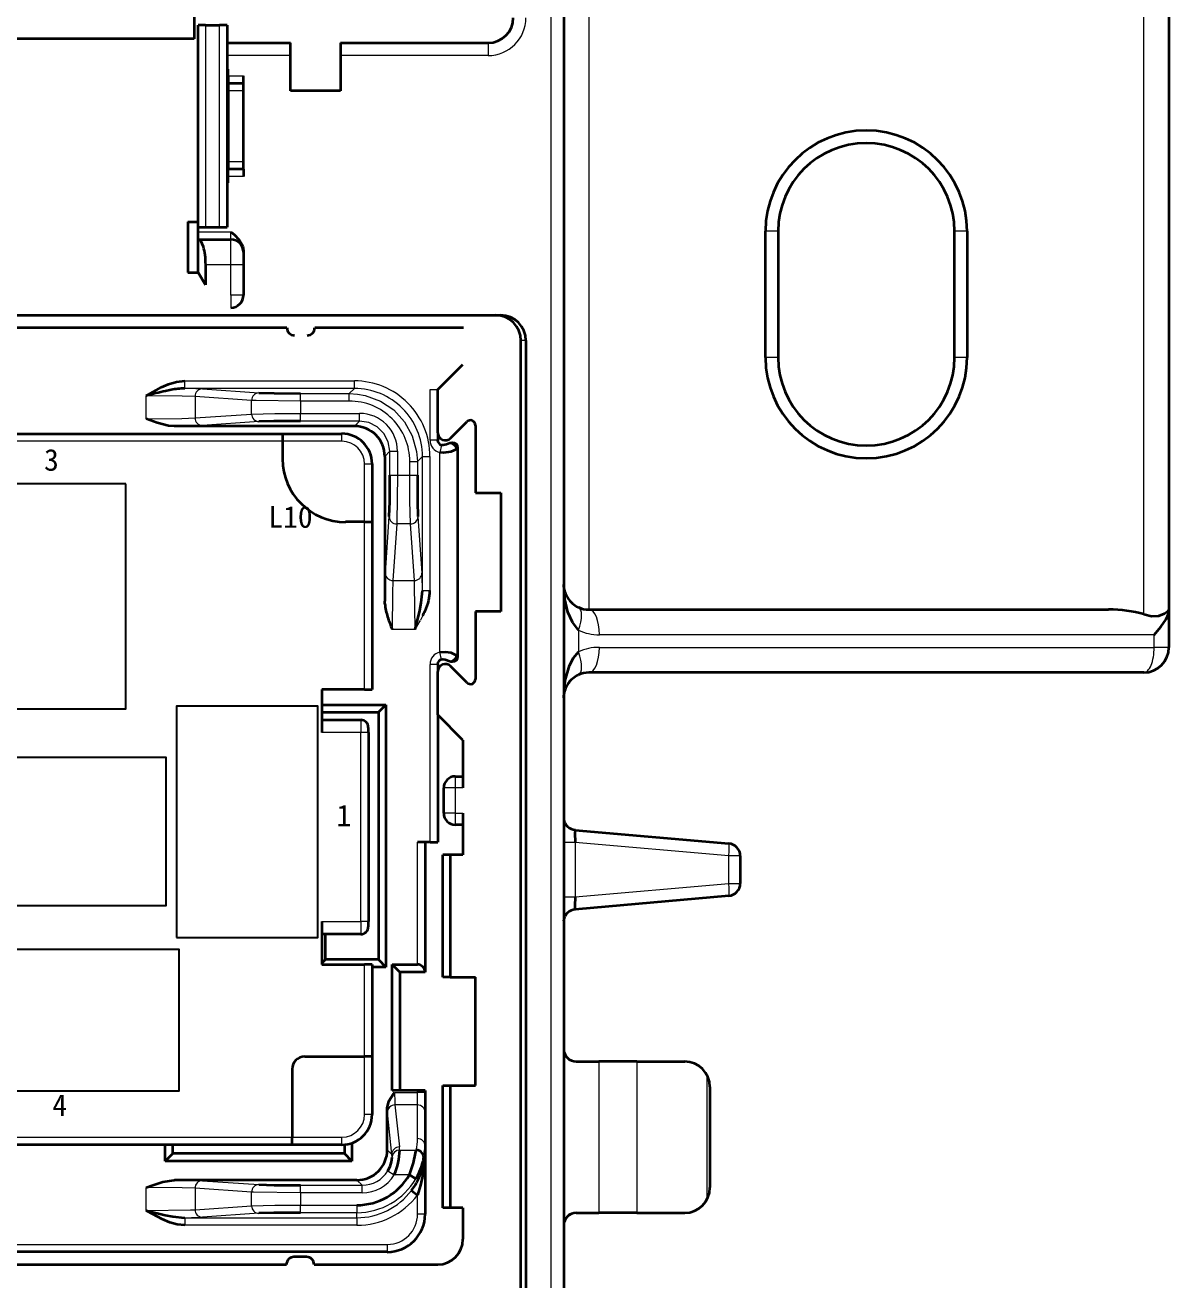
# Model space of a CAD drawing. Header units: millimetres. Extents: x 17 to 3784, y 12 to 1382.
# Drawn here: x 998.89 to 1012.22, y 1083.98 to 1098.6 of the extents above; entities that cross this region are included whole.
import ezdxf

# ---------------------------------------------------------------- set-up
doc = ezdxf.new("R2010")
doc.units = ezdxf.units.MM
doc.layers.add('0层_1', color=7, linetype='Continuous', lineweight=25)
doc.layers.add('粗实线层', color=7, linetype='Continuous', lineweight=35)
doc.styles.add('FangSong_GB2312_Style', font='simfang.ttf')

msp = doc.modelspace()

# ---------------------------------------------------------------- linework, layer by layer
at = {"color": 0, "lineweight": 13}
for p, q in [((1005.017, 1073.891), (1005.017, 1104.155)), ((1011.922, 1091.738), (1011.922, 1099.194)), ((1005.458, 1099.139), (1005.458, 1091.793)), ((1012.044, 1091.5), (1005.58, 1091.5)), ((1005.58, 1091.353), (1012.044, 1091.353)), ((995.028, 1084.396), (1003.108, 1084.396))]:
    msp.add_line(p, q, dxfattribs=at)
at = {"color": 0, "lineweight": 35}
for p, q in [((1005.164, 1104.155), (1005.164, 1073.891)), ((1012.216, 1099.14), (1012.216, 1091.792)), ((964.33, 1095.223), (1004.429, 1095.223)), ((1004.665, 1073.891), (1004.665, 1094.929)), ((1004.723, 1094.929), (1004.723, 1073.891)), ((1005.458, 1091.793), (1011.511, 1091.793)), ((1011.922, 1091.059), (1005.458, 1091.059)), ((1003.108, 1084.308), (995.028, 1084.308))]:
    msp.add_line(p, q, dxfattribs=at)
at = {"color": 0, "lineweight": 35, "ltscale": 0.2}
for p, q in [((1000.904, 1096.251), (1000.904, 1098.602)), ((1001.242, 1098.602), (1001.242, 1096.251))]:
    msp.add_line(p, q, dxfattribs=at)
at = {"color": 0, "lineweight": 35, "ltscale": 0.0075}
for p, q in [((1000.992, 1098.602), (1000.904, 1098.602)), ((1001.256, 1098.014), (1001.256, 1097.926)), ((1001.433, 1097.926), (1001.433, 1098.014)), ((1001.256, 1097.926), (1001.256, 1097.838)), ((1001.433, 1097.838), (1001.433, 1097.926)), ((1001.256, 1097.015), (1001.256, 1096.927)), ((1001.433, 1096.927), (1001.433, 1097.015)), ((1001.256, 1096.839), (1001.256, 1096.927)), ((1001.433, 1096.927), (1001.433, 1096.839)), ((1000.904, 1096.251), (1000.992, 1096.251)), ((1000.904, 1096.104), (1000.904, 1096.193)), ((1001.889, 1093.842), (1001.889, 1093.754)), ((1002.843, 1092.814), (1002.932, 1092.814)), ((1002.843, 1090.86), (1002.932, 1090.86)), ((1002.932, 1087.657), (1002.843, 1087.657)), ((1002.932, 1086.585), (1002.843, 1086.585)), ((1001.999, 1085.556), (1001.999, 1085.645)), ((1003.442, 1085.161), (1003.366, 1085.205)), ((1003.39, 1085.023), (1003.46, 1084.97))]:
    msp.add_line(p, q, dxfattribs=at)
at = {"color": 0, "lineweight": 35, "ltscale": 0.01375}
for p, q in [((1000.992, 1098.602), (1001.153, 1098.602)), ((1000.992, 1096.251), (1001.153, 1096.251)), ((1003.093, 1087.628), (1002.932, 1087.628))]:
    msp.add_line(p, q, dxfattribs=at)
at = {"color": 0, "lineweight": 13, "ltscale": 0.2}
for p, q in [((1000.992, 1098.602), (1000.992, 1096.251)), ((1001.153, 1096.251), (1001.153, 1098.602))]:
    msp.add_line(p, q, dxfattribs=at)
at = {"color": 0, "lineweight": 35, "ltscale": 0.007501}
for p, q in [((1001.242, 1098.602), (1001.153, 1098.602)), ((1001.153, 1096.251), (1001.242, 1096.251)), ((1003.901, 1089.849), (1003.989, 1089.849)), ((1003.989, 1089.286), (1003.901, 1089.286)), ((1003.607, 1089.082), (1003.696, 1089.082)), ((1003.842, 1088.935), (1003.754, 1088.935)), ((1003.842, 1087.51), (1003.754, 1087.51)), ((1003.549, 1086.188), (1003.46, 1086.188)), ((1003.754, 1086.247), (1003.842, 1086.247)), ((1003.842, 1084.822), (1003.754, 1084.822))]:
    msp.add_line(p, q, dxfattribs=at)
at = {"color": 0, "lineweight": 35, "ltscale": 0.062947}
msp.add_line((1001.242, 1098.396), (1001.981, 1098.396), dxfattribs=at)
at = {"color": 0, "lineweight": 35, "ltscale": 0.0125}
for p, q in [((1001.981, 1098.249), (1001.981, 1098.396)), ((1002.562, 1098.396), (1002.562, 1098.249)), ((1001.433, 1095.957), (1001.433, 1095.811)), ((1003.607, 1089.082), (1003.46, 1089.082)), ((1003.989, 1088.935), (1003.842, 1088.935)), ((1003.989, 1084.822), (1003.842, 1084.822)), ((1002.168, 1084.249), (1002.021, 1084.249))]:
    msp.add_line(p, q, dxfattribs=at)
at = {"color": 0, "lineweight": 35, "ltscale": 0.146443}
msp.add_line((1002.562, 1098.396), (1004.283, 1098.396), dxfattribs=at)
at = {"color": 0, "lineweight": 13, "ltscale": 0.0125}
for p, q in [((1004.283, 1098.396), (1004.283, 1098.249)), ((1007.662, 1096.201), (1007.515, 1096.201)), ((1009.865, 1096.201), (1009.718, 1096.201)), ((1001.433, 1095.811), (1001.286, 1095.811)), ((1001.433, 1095.458), (1001.286, 1095.458)), ((1001.286, 1095.458), (1001.286, 1095.311)), ((1007.662, 1094.732), (1007.515, 1094.732)), ((1009.865, 1094.732), (1009.718, 1094.732)), ((1012.044, 1091.353), (1012.044, 1091.5)), ((1002.799, 1090.507), (1002.799, 1090.361)), ((1002.799, 1088.157), (1002.799, 1088.01))]:
    msp.add_line(p, q, dxfattribs=at)
at = {"color": 0, "lineweight": 13, "ltscale": 0.062947}
msp.add_line((1001.981, 1098.249), (1001.242, 1098.249), dxfattribs=at)
at = {"color": 0, "lineweight": 35, "ltscale": 0.035001}
for p, q in [((1001.981, 1097.838), (1001.981, 1098.249)), ((1002.562, 1098.249), (1002.562, 1097.838))]:
    msp.add_line(p, q, dxfattribs=at)
at = {"color": 0, "lineweight": 13, "ltscale": 0.146443}
msp.add_line((1004.283, 1098.249), (1002.562, 1098.249), dxfattribs=at)
at = {"color": 0, "lineweight": 13, "ltscale": 0.00125}
for p, q in [((1001.242, 1098.089), (1001.256, 1098.089)), ((1001.256, 1098.017), (1001.242, 1098.017)), ((1001.242, 1097.766), (1001.256, 1097.766)), ((1001.256, 1097.087), (1001.242, 1097.087)), ((1001.242, 1096.836), (1001.256, 1096.836)), ((1001.256, 1096.764), (1001.242, 1096.764))]:
    msp.add_line(p, q, dxfattribs=at)
at = {"color": 0, "lineweight": 35, "ltscale": 0.00636}
for p, q in [((1001.256, 1098.014), (1001.256, 1098.089)), ((1001.256, 1096.764), (1001.256, 1096.839))]:
    msp.add_line(p, q, dxfattribs=at)
at = {"color": 0, "lineweight": 13, "ltscale": 0.014999}
for p, q in [((1001.256, 1098.014), (1001.433, 1098.014)), ((1001.433, 1097.838), (1001.256, 1097.838)), ((1001.256, 1097.015), (1001.433, 1097.015)), ((1001.433, 1096.839), (1001.256, 1096.839))]:
    msp.add_line(p, q, dxfattribs=at)
at = {"color": 0, "lineweight": 35, "ltscale": 0.014999}
for p, q in [((1001.256, 1097.926), (1001.433, 1097.926)), ((1001.433, 1096.927), (1001.256, 1096.927))]:
    msp.add_line(p, q, dxfattribs=at)
at = {"color": 0, "lineweight": 35, "ltscale": 0.07}
for p, q in [((1001.256, 1097.838), (1001.256, 1097.015)), ((1001.433, 1097.015), (1001.433, 1097.838))]:
    msp.add_line(p, q, dxfattribs=at)
at = {"color": 0, "lineweight": 35, "ltscale": 0.049359}
msp.add_line((1002.562, 1097.838), (1001.981, 1097.838), dxfattribs=at)
at = {"color": 0, "lineweight": 35, "ltscale": 0.00125}
for p, q in [((1001.256, 1097.75), (1001.242, 1097.75)), ((1001.242, 1097.103), (1001.256, 1097.103))]:
    msp.add_line(p, q, dxfattribs=at)
at = {"color": 0, "lineweight": 35, "ltscale": 0.05}
msp.add_line((1000.786, 1096.31), (1000.786, 1095.722), dxfattribs=at)
at = {"color": 0, "lineweight": 35, "ltscale": 0.010001}
msp.add_line((1000.786, 1096.31), (1000.904, 1096.31), dxfattribs=at)
at = {"color": 0, "lineweight": 35, "ltscale": 0.005}
for p, q in [((1000.904, 1096.193), (1000.904, 1096.251)), ((1002.888, 1090.361), (1002.888, 1090.419)), ((1002.888, 1088.098), (1002.888, 1088.157))]:
    msp.add_line(p, q, dxfattribs=at)
at = {"color": 0, "lineweight": 13, "ltscale": 0.0325}
msp.add_line((1000.904, 1096.193), (1001.286, 1096.193), dxfattribs=at)
at = {"color": 0, "lineweight": 35, "ltscale": 0.0325}
for p, q in [((1000.904, 1095.722), (1000.904, 1096.104)), ((1000.904, 1096.104), (1001.286, 1096.104))]:
    msp.add_line(p, q, dxfattribs=at)
at = {"color": 0, "lineweight": 13, "ltscale": 0.0075}
for p, q in [((1001.286, 1096.104), (1001.286, 1096.193)), ((1002.579, 1093.754), (1002.579, 1093.842)), ((1003.741, 1093.71), (1003.721, 1093.624)), ((1002.843, 1093.49), (1002.932, 1093.49)), ((1003.371, 1093.518), (1003.459, 1093.518)), ((1003.371, 1093.361), (1003.459, 1093.361)), ((1003.741, 1091.212), (1003.721, 1091.298)), ((1002.932, 1085.909), (1002.843, 1085.909)), ((1002.579, 1085.556), (1002.579, 1085.645)), ((1003.108, 1084.396), (1003.108, 1084.308))]:
    msp.add_line(p, q, dxfattribs=at)
at = {"color": 0, "lineweight": 13, "ltscale": 0.025}
for p, q in [((1001.286, 1095.811), (1001.286, 1096.104)), ((1001.286, 1095.811), (1000.992, 1095.811)), ((1003.901, 1089.714), (1003.901, 1089.42))]:
    msp.add_line(p, q, dxfattribs=at)
at = {"color": 0, "lineweight": 35, "ltscale": 0.125}
for p, q in [((1007.515, 1094.732), (1007.515, 1096.201)), ((1007.662, 1096.201), (1007.662, 1094.732)), ((1009.718, 1094.732), (1009.718, 1096.201)), ((1009.865, 1096.201), (1009.865, 1094.732)), ((1003.167, 1086.188), (1003.167, 1087.657))]:
    msp.add_line(p, q, dxfattribs=at)
at = {"color": 0, "lineweight": 35, "ltscale": 0.00146}
msp.add_line((1001.433, 1095.975), (1001.433, 1095.957), dxfattribs=at)
at = {"color": 0, "lineweight": 35, "ltscale": 0.02}
msp.add_line((1000.992, 1095.811), (1000.992, 1095.576), dxfattribs=at)
at = {"color": 0, "lineweight": 13, "ltscale": 0.03}
msp.add_line((1001.286, 1095.458), (1001.286, 1095.811), dxfattribs=at)
at = {"color": 0, "lineweight": 35, "ltscale": 0.03}
msp.add_line((1001.433, 1095.811), (1001.433, 1095.458), dxfattribs=at)
at = {"color": 0, "lineweight": 35, "ltscale": 0.1}
for p, q in [((1000.786, 1095.722), (1000.904, 1095.722)), ((1006.868, 1086.232), (1006.868, 1085.057))]:
    msp.add_line(p, q, dxfattribs=at)
at = {"color": 0, "lineweight": 35, "ltscale": 0.014577}
msp.add_line((1000.992, 1095.576), (1000.904, 1095.722), dxfattribs=at)
at = {"color": 0, "lineweight": 35, "ltscale": 0.472501}
for p, q in [((1001.939, 1095.076), (996.386, 1095.076)), ((996.379, 1084.161), (1001.933, 1084.161))]:
    msp.add_line(p, q, dxfattribs=at)
at = {"color": 0, "lineweight": 35, "ltscale": 0.147501}
msp.add_line((1003.996, 1095.076), (1002.263, 1095.076), dxfattribs=at)
at = {"color": 0, "lineweight": 13, "ltscale": 0.005}
msp.add_line((1004.723, 1094.929), (1004.665, 1094.929), dxfattribs=at)
at = {"color": 0, "lineweight": 35, "ltscale": 0.035355}
for p, q in [((1003.696, 1094.356), (1003.989, 1094.65)), ((1003.989, 1090.273), (1003.696, 1090.567))]:
    msp.add_line(p, q, dxfattribs=at)
at = {"color": 0, "lineweight": 35, "ltscale": 0.005631}
msp.add_line((1000.59, 1094.353), (1000.525, 1094.34), dxfattribs=at)
at = {"color": 0, "lineweight": 35, "ltscale": 0.000238068}
for p, q in [((1000.749, 1094.37), (1000.746, 1094.37)), ((1000.746, 1084.706), (1000.749, 1084.706))]:
    msp.add_line(p, q, dxfattribs=at)
at = {"color": 0, "lineweight": 13, "ltscale": 0.167979}
for p, q in [((1000.75, 1094.458), (1002.725, 1094.458)), ((1002.725, 1094.37), (1000.75, 1094.37))]:
    msp.add_line(p, q, dxfattribs=at)
at = {"color": 0, "lineweight": 13, "ltscale": 0.007499}
for p, q in [((1000.75, 1094.37), (1000.75, 1094.458)), ((1002.725, 1094.37), (1002.725, 1094.458)), ((1002.098, 1094.223), (1002.098, 1094.311)), ((1002.666, 1094.223), (1002.666, 1094.311)), ((1002.098, 1093.99), (1002.098, 1094.079)), ((1002.786, 1093.99), (1002.786, 1094.079)), ((1002.098, 1084.997), (1002.098, 1085.085)), ((1002.815, 1084.997), (1002.815, 1085.085)), ((1002.098, 1084.764), (1002.098, 1084.853)), ((1002.755, 1084.853), (1002.755, 1084.764)), ((1000.75, 1084.706), (1000.75, 1084.618)), ((1002.755, 1084.706), (1002.755, 1084.618))]:
    msp.add_line(p, q, dxfattribs=at)
at = {"color": 0, "lineweight": 13, "ltscale": 0.0562}
for p, q in [((1000.954, 1094.364), (1001.613, 1094.318)), ((1001.613, 1093.984), (1000.954, 1093.938)), ((1003.086, 1092.217), (1003.132, 1092.876)), ((1003.466, 1092.876), (1003.512, 1092.217)), ((1003.22, 1092.791), (1003.174, 1092.132)), ((1003.424, 1092.132), (1003.378, 1092.791)), ((1000.954, 1085.138), (1001.613, 1085.092)), ((1001.613, 1084.758), (1000.954, 1084.712))]:
    msp.add_line(p, q, dxfattribs=at)
at = {"color": 0, "lineweight": 13, "ltscale": 0.007042}
msp.add_line((1002.666, 1094.311), (1002.725, 1094.37), dxfattribs=at)
at = {"color": 0, "lineweight": 13, "ltscale": 0.050117}
msp.add_line((1003.607, 1093.767), (1003.607, 1094.356), dxfattribs=at)
at = {"color": 0, "lineweight": 13, "ltscale": 0.007501}
for p, q in [((1003.607, 1094.356), (1003.696, 1094.356)), ((1003.696, 1093.767), (1003.607, 1093.767)), ((1003.696, 1091.155), (1003.607, 1091.155)), ((1002.888, 1090.361), (1002.799, 1090.361)), ((1003.989, 1089.714), (1003.901, 1089.714)), ((1003.901, 1089.42), (1003.989, 1089.42)), ((1002.888, 1088.157), (1002.799, 1088.157)), ((1003.549, 1086.166), (1003.46, 1086.166)), ((1003.549, 1084.748), (1003.46, 1084.748))]:
    msp.add_line(p, q, dxfattribs=at)
at = {"color": 0, "lineweight": 35, "ltscale": 0.042705}
msp.add_line((1003.696, 1093.854), (1003.696, 1094.356), dxfattribs=at)
at = {"color": 0, "lineweight": 35, "ltscale": 6.40869e-05}
msp.add_line((1003.696, 1094.356), (1003.696, 1094.356), dxfattribs=at)
at = {"color": 0, "lineweight": 13, "ltscale": 0.022759}
msp.add_line((1000.298, 1094.017), (1000.298, 1094.285), dxfattribs=at)
at = {"color": 0, "lineweight": 13, "ltscale": 0.056199}
for p, q in [((1001.527, 1094.23), (1000.869, 1094.276)), ((1000.869, 1094.026), (1001.527, 1094.072)), ((1001.527, 1085.004), (1000.869, 1085.05)), ((1000.869, 1084.8), (1001.527, 1084.846))]:
    msp.add_line(p, q, dxfattribs=at)
at = {"color": 0, "lineweight": 13, "ltscale": 0.021239}
for p, q in [((1000.869, 1094.276), (1000.869, 1094.026)), ((1003.174, 1092.132), (1003.424, 1092.132)), ((1000.869, 1085.05), (1000.869, 1084.8))]:
    msp.add_line(p, q, dxfattribs=at)
at = {"color": 0, "lineweight": 13, "ltscale": 0.01341}
msp.add_line((1001.527, 1094.072), (1001.527, 1094.23), dxfattribs=at)
at = {"color": 0, "lineweight": 13, "ltscale": 0.048364}
for p, q in [((1002.098, 1094.311), (1002.666, 1094.311)), ((1002.666, 1094.223), (1002.098, 1094.223))]:
    msp.add_line(p, q, dxfattribs=at)
at = {"color": 0, "lineweight": 13, "ltscale": 0.012286}
for p, q in [((1002.098, 1094.223), (1002.098, 1094.079)), ((1003.227, 1093.361), (1003.371, 1093.361)), ((1002.098, 1084.997), (1002.098, 1084.853))]:
    msp.add_line(p, q, dxfattribs=at)
at = {"color": 0, "lineweight": 13, "ltscale": 0.058574}
for p, q in [((1002.098, 1094.079), (1002.786, 1094.079)), ((1002.786, 1093.99), (1002.098, 1093.99))]:
    msp.add_line(p, q, dxfattribs=at)
at = {"color": 0, "lineweight": 35, "ltscale": 0.000263981}
for p, q in [((1000.629, 1093.93), (1000.626, 1093.93)), ((1003.078, 1091.89), (1003.078, 1091.893)), ((1000.626, 1085.145), (1000.629, 1085.145))]:
    msp.add_line(p, q, dxfattribs=at)
at = {"color": 0, "lineweight": 35, "ltscale": 0.17838}
msp.add_line((1002.726, 1093.93), (1000.629, 1093.93), dxfattribs=at)
at = {"color": 0, "lineweight": 13, "ltscale": 0.007224}
for p, q in [((1002.726, 1093.93), (1002.786, 1093.99)), ((1003.139, 1093.638), (1003.078, 1093.578))]:
    msp.add_line(p, q, dxfattribs=at)
at = {"color": 0, "lineweight": 35, "ltscale": 0.022856}
msp.add_line((1003.846, 1093.792), (1004.036, 1093.981), dxfattribs=at)
at = {"color": 0, "lineweight": 35, "ltscale": 0.067054}
msp.add_line((1004.136, 1093.94), (1004.136, 1093.152), dxfattribs=at)
at = {"color": 0, "lineweight": 35, "ltscale": 0.29875}
msp.add_line((998.377, 1093.842), (1001.889, 1093.842), dxfattribs=at)
at = {"color": 0, "lineweight": 13, "ltscale": 0.29875}
msp.add_line((1001.889, 1093.754), (998.377, 1093.754), dxfattribs=at)
at = {"color": 0, "lineweight": 35, "ltscale": 0.058749}
msp.add_line((1001.889, 1093.842), (1002.579, 1093.842), dxfattribs=at)
at = {"color": 0, "lineweight": 35, "ltscale": 0.0175}
msp.add_line((1001.889, 1093.754), (1001.889, 1093.548), dxfattribs=at)
at = {"color": 0, "lineweight": 13, "ltscale": 0.058749}
msp.add_line((1002.579, 1093.754), (1001.889, 1093.754), dxfattribs=at)
at = {"color": 0, "lineweight": 35, "ltscale": 0.007348}
msp.add_line((1003.696, 1093.854), (1003.696, 1093.767), dxfattribs=at)
at = {"color": 0, "lineweight": 35, "ltscale": 0.000515996}
for p, q in [((1003.868, 1093.736), (1003.862, 1093.736)), ((1003.862, 1091.187), (1003.868, 1091.187))]:
    msp.add_line(p, q, dxfattribs=at)
at = {"color": 0, "lineweight": 13, "ltscale": 0.000375051}
msp.add_line((1003.866, 1093.734), (1003.862, 1093.736), dxfattribs=at)
at = {"color": 0, "lineweight": 13, "ltscale": 0.007498}
for p, q in [((1003.139, 1093.638), (1003.227, 1093.638)), ((1003.518, 1093.576), (1003.606, 1093.576)), ((1003.139, 1093.361), (1003.227, 1093.361)), ((1003.518, 1092.014), (1003.606, 1092.014)), ((1003.115, 1085.251), (1003.189, 1085.205))]:
    msp.add_line(p, q, dxfattribs=at)
at = {"color": 0, "lineweight": 13, "ltscale": 0.023574}
for p, q in [((1003.139, 1093.361), (1003.139, 1093.638)), ((1003.227, 1093.638), (1003.227, 1093.361))]:
    msp.add_line(p, q, dxfattribs=at)
at = {"color": 0, "lineweight": 13, "ltscale": 0.197928}
msp.add_line((1003.721, 1091.298), (1003.721, 1093.624), dxfattribs=at)
at = {"color": 0, "lineweight": 13, "ltscale": 0.001185}
for p, q in [((1003.928, 1093.672), (1003.917, 1093.664)), ((1003.917, 1091.259), (1003.928, 1091.251))]:
    msp.add_line(p, q, dxfattribs=at)
at = {"color": 0, "lineweight": 13, "ltscale": 0.000251938}
for p, q in [((1003.931, 1093.674), (1003.928, 1093.672)), ((1003.928, 1091.251), (1003.931, 1091.249))]:
    msp.add_line(p, q, dxfattribs=at)
at = {"color": 0, "lineweight": 13, "ltscale": 0.205949}
msp.add_line((1003.928, 1093.672), (1003.928, 1091.251), dxfattribs=at)
at = {"color": 0, "lineweight": 35, "ltscale": 0.206305}
msp.add_line((1003.931, 1091.249), (1003.931, 1093.674), dxfattribs=at)
at = {"color": 0, "lineweight": 13, "ltscale": 0.0575}
for p, q in [((1002.843, 1092.814), (1002.843, 1093.49)), ((1002.843, 1085.909), (1002.843, 1086.585))]:
    msp.add_line(p, q, dxfattribs=at)
at = {"color": 0, "lineweight": 35, "ltscale": 0.0575}
for p, q in [((1002.932, 1093.49), (1002.932, 1092.814)), ((1002.932, 1086.585), (1002.932, 1085.909))]:
    msp.add_line(p, q, dxfattribs=at)
at = {"color": 0, "lineweight": 35, "ltscale": 0.143381}
msp.add_line((1003.078, 1093.578), (1003.078, 1091.893), dxfattribs=at)
at = {"color": 0, "lineweight": 13, "ltscale": 0.013364}
for p, q in [((1003.371, 1093.361), (1003.371, 1093.518)), ((1003.459, 1093.518), (1003.459, 1093.361))]:
    msp.add_line(p, q, dxfattribs=at)
at = {"color": 0, "lineweight": 13, "ltscale": 0.007041}
msp.add_line((1003.518, 1093.576), (1003.459, 1093.518), dxfattribs=at)
at = {"color": 0, "lineweight": 13, "ltscale": 0.13298}
for p, q in [((1003.518, 1092.014), (1003.518, 1093.576)), ((1003.606, 1093.576), (1003.606, 1092.014))]:
    msp.add_line(p, q, dxfattribs=at)
at = {"color": 0, "lineweight": 35, "ltscale": 0.025}
for p, q in [((1004.136, 1093.152), (1004.43, 1093.152)), ((1004.43, 1091.771), (1004.136, 1091.771)), ((1003.767, 1089.42), (1003.767, 1089.714)), ((1002.388, 1087.716), (1002.388, 1088.01)), ((1003.167, 1087.657), (1003.46, 1087.657)), ((1003.549, 1087.569), (1003.255, 1087.569)), ((1003.842, 1087.51), (1004.136, 1087.51)), ((1003.46, 1086.188), (1003.167, 1086.188)), ((1003.842, 1086.247), (1004.136, 1086.247))]:
    msp.add_line(p, q, dxfattribs=at)
at = {"color": 0, "lineweight": 35, "ltscale": 0.1175}
for p, q in [((1004.43, 1093.152), (1004.43, 1091.771)), ((1003.255, 1087.569), (1003.255, 1086.188))]:
    msp.add_line(p, q, dxfattribs=at)
at = {"color": 0, "lineweight": 35, "ltscale": 0.01875}
msp.add_line((1002.843, 1092.814), (1002.623, 1092.814), dxfattribs=at)
at = {"color": 0, "lineweight": 13, "ltscale": 0.16625}
msp.add_line((1002.843, 1090.86), (1002.843, 1092.814), dxfattribs=at)
at = {"color": 0, "lineweight": 35, "ltscale": 0.16625}
msp.add_line((1002.932, 1092.814), (1002.932, 1090.86), dxfattribs=at)
at = {"color": 0, "lineweight": 13, "ltscale": 0.013411}
for p, q in [((1003.378, 1092.791), (1003.22, 1092.791)), ((1001.527, 1084.846), (1001.527, 1085.004))]:
    msp.add_line(p, q, dxfattribs=at)
at = {"color": 0, "lineweight": 13, "ltscale": 0.027627}
for p, q in [((1003.078, 1091.893), (1003.086, 1092.217)), ((1000.629, 1085.145), (1000.954, 1085.138))]:
    msp.add_line(p, q, dxfattribs=at)
at = {"color": 0, "lineweight": 35, "ltscale": 0.000236531}
msp.add_line((1003.518, 1092.01), (1003.518, 1092.012), dxfattribs=at)
at = {"color": 0, "lineweight": 35, "ltscale": 0.00073548}
msp.add_line((1005.164, 1092.079), (1005.164, 1092.087), dxfattribs=at)
at = {"color": 0, "lineweight": 35, "ltscale": 0.002613}
msp.add_line((1003.08, 1091.859), (1003.078, 1091.89), dxfattribs=at)
at = {"color": 0, "lineweight": 13, "ltscale": 0.005502}
msp.add_line((1003.524, 1091.725), (1003.494, 1091.668), dxfattribs=at)
at = {"color": 0, "lineweight": 35, "ltscale": 0.066927}
msp.add_line((1004.136, 1091.771), (1004.136, 1090.984), dxfattribs=at)
at = {"color": 0, "lineweight": 35, "ltscale": 0.000345082}
for p, q in [((1005.332, 1091.822), (1005.336, 1091.82)), ((1005.336, 1091.032), (1005.332, 1091.03))]:
    msp.add_line(p, q, dxfattribs=at)
at = {"color": 0, "lineweight": 35, "ltscale": 0.00217}
msp.add_line((1012.216, 1091.792), (1012.216, 1091.767), dxfattribs=at)
at = {"color": 0, "lineweight": 35, "ltscale": 0.035227}
msp.add_line((1012.216, 1091.767), (1012.216, 1091.353), dxfattribs=at)
at = {"color": 0, "lineweight": 13, "ltscale": 0.02276}
for p, q in [((1003.433, 1091.562), (1003.165, 1091.562)), ((1000.298, 1084.791), (1000.298, 1085.059))]:
    msp.add_line(p, q, dxfattribs=at)
at = {"color": 0, "lineweight": 13, "ltscale": 0.021593}
msp.add_line((1005.336, 1091.553), (1005.336, 1091.299), dxfattribs=at)
at = {"color": 0, "lineweight": 13, "ltscale": 0.014584}
msp.add_line((1012.216, 1091.353), (1012.044, 1091.353), dxfattribs=at)
at = {"color": 0, "lineweight": 13, "ltscale": 0.176366}
msp.add_line((1003.607, 1089.082), (1003.607, 1091.155), dxfattribs=at)
at = {"color": 0, "lineweight": 35, "ltscale": 0.007222}
msp.add_line((1003.696, 1091.155), (1003.696, 1091.07), dxfattribs=at)
at = {"color": 0, "lineweight": 35, "ltscale": 0.010178}
msp.add_line((1003.931, 1091.048), (1003.846, 1091.133), dxfattribs=at)
at = {"color": 0, "lineweight": 13, "ltscale": 0.000375379}
msp.add_line((1003.866, 1091.189), (1003.862, 1091.187), dxfattribs=at)
at = {"color": 0, "lineweight": 35, "ltscale": 0.042831}
msp.add_line((1003.696, 1090.567), (1003.696, 1091.07), dxfattribs=at)
at = {"color": 0, "lineweight": 35, "ltscale": 0.012678}
msp.add_line((1004.036, 1090.943), (1003.931, 1091.048), dxfattribs=at)
at = {"color": 0, "lineweight": 35, "ltscale": 0.0425}
for p, q in [((1002.344, 1090.86), (1002.344, 1090.361)), ((1002.843, 1090.86), (1002.344, 1090.86)), ((1002.344, 1088.157), (1002.344, 1087.657)), ((1002.344, 1087.657), (1002.843, 1087.657))]:
    msp.add_line(p, q, dxfattribs=at)
at = {"color": 0, "lineweight": 35, "ltscale": 0.06375}
msp.add_line((1002.344, 1090.684), (1003.093, 1090.684), dxfattribs=at)
at = {"color": 0, "lineweight": 35, "ltscale": 0.010607}
for p, q in [((1003.093, 1090.684), (1003.005, 1090.596)), ((1003.167, 1087.657), (1003.255, 1087.569)), ((1000.61, 1085.454), (1000.522, 1085.366))]:
    msp.add_line(p, q, dxfattribs=at)
at = {"color": 0, "lineweight": 35, "ltscale": 0.26}
msp.add_line((1003.093, 1090.684), (1003.093, 1087.628), dxfattribs=at)
at = {"color": 0, "lineweight": 35, "ltscale": 0.000736243}
msp.add_line((1005.164, 1090.765), (1005.164, 1090.774), dxfattribs=at)
at = {"color": 0, "lineweight": 35, "ltscale": 0.05625}
msp.add_line((1002.344, 1090.596), (1003.005, 1090.596), dxfattribs=at)
at = {"color": 0, "lineweight": 35, "ltscale": 0.245}
msp.add_line((1003.005, 1090.596), (1003.005, 1087.716), dxfattribs=at)
at = {"color": 0, "lineweight": 35, "ltscale": 0.126314}
msp.add_line((1003.696, 1090.567), (1003.696, 1089.082), dxfattribs=at)
at = {"color": 0, "lineweight": 35, "ltscale": 0.03875}
for p, q in [((1002.344, 1090.507), (1002.799, 1090.507)), ((1002.799, 1088.01), (1002.344, 1088.01))]:
    msp.add_line(p, q, dxfattribs=at)
at = {"color": 0, "lineweight": 13, "ltscale": 0.03875}
for p, q in [((1002.799, 1090.361), (1002.344, 1090.361)), ((1002.344, 1088.157), (1002.799, 1088.157))]:
    msp.add_line(p, q, dxfattribs=at)
at = {"color": 0, "lineweight": 13, "ltscale": 0.1875}
msp.add_line((1002.799, 1088.157), (1002.799, 1090.361), dxfattribs=at)
at = {"color": 0, "lineweight": 35, "ltscale": 0.1875}
msp.add_line((1002.888, 1090.361), (1002.888, 1088.157), dxfattribs=at)
at = {"color": 0, "lineweight": 35, "ltscale": 0.047564}
msp.add_line((1003.989, 1090.273), (1003.989, 1089.714), dxfattribs=at)
at = {"color": 0, "lineweight": 13, "ltscale": 0.011457}
msp.add_line((1003.901, 1089.849), (1003.901, 1089.714), dxfattribs=at)
at = {"color": 0, "lineweight": 13, "ltscale": 0.011456}
for p, q in [((1003.901, 1089.714), (1003.767, 1089.714)), ((1003.901, 1089.42), (1003.767, 1089.42)), ((1003.901, 1089.42), (1003.901, 1089.286))]:
    msp.add_line(p, q, dxfattribs=at)
at = {"color": 0, "lineweight": 35, "ltscale": 0.04125}
msp.add_line((1003.989, 1089.42), (1003.989, 1088.935), dxfattribs=at)
at = {"color": 0, "lineweight": 35, "ltscale": 0.000899529}
msp.add_line((1005.164, 1089.36), (1005.166, 1089.35), dxfattribs=at)
at = {"color": 0, "lineweight": 35, "ltscale": 0.15276}
for p, q in [((1005.298, 1089.224), (1007.087, 1089.068)), ((1007.087, 1088.457), (1005.298, 1088.3))]:
    msp.add_line(p, q, dxfattribs=at)
at = {"color": 0, "lineweight": 13, "ltscale": 0.12125}
msp.add_line((1003.46, 1087.657), (1003.46, 1089.082), dxfattribs=at)
at = {"color": 0, "lineweight": 35, "ltscale": 0.12875}
msp.add_line((1003.549, 1089.082), (1003.549, 1087.569), dxfattribs=at)
at = {"color": 0, "lineweight": 13, "ltscale": 0.011411}
for p, q in [((1005.298, 1089.078), (1005.164, 1089.078)), ((1007.221, 1088.922), (1007.087, 1088.922)), ((1007.087, 1088.603), (1007.221, 1088.603)), ((1005.164, 1088.447), (1005.298, 1088.447))]:
    msp.add_line(p, q, dxfattribs=at)
at = {"color": 0, "lineweight": 13, "ltscale": 0.15276}
for p, q in [((1007.087, 1088.922), (1005.298, 1089.078)), ((1005.298, 1088.447), (1007.087, 1088.603))]:
    msp.add_line(p, q, dxfattribs=at)
at = {"color": 0, "lineweight": 13, "ltscale": 0.05372}
msp.add_line((1005.298, 1089.078), (1005.298, 1088.447), dxfattribs=at)
at = {"color": 0, "lineweight": 35, "ltscale": 0.12125}
for p, q in [((1003.754, 1087.51), (1003.754, 1088.935)), ((1003.842, 1088.935), (1003.842, 1087.51)), ((1003.754, 1084.822), (1003.754, 1086.247)), ((1003.842, 1086.247), (1003.842, 1084.822))]:
    msp.add_line(p, q, dxfattribs=at)
at = {"color": 0, "lineweight": 13, "ltscale": 0.027092}
msp.add_line((1007.087, 1088.603), (1007.087, 1088.922), dxfattribs=at)
at = {"color": 0, "lineweight": 35, "ltscale": 0.027092}
msp.add_line((1007.221, 1088.922), (1007.221, 1088.603), dxfattribs=at)
at = {"color": 0, "lineweight": 35, "ltscale": 0.000894243}
msp.add_line((1005.164, 1088.165), (1005.166, 1088.175), dxfattribs=at)
at = {"color": 0, "lineweight": 35, "ltscale": 0.005304}
msp.add_line((1002.344, 1087.672), (1002.388, 1087.716), dxfattribs=at)
at = {"color": 0, "lineweight": 35, "ltscale": 0.052499}
msp.add_line((1003.005, 1087.716), (1002.388, 1087.716), dxfattribs=at)
at = {"color": 0, "lineweight": 13, "ltscale": 0.09125}
msp.add_line((1002.843, 1086.585), (1002.843, 1087.657), dxfattribs=at)
at = {"color": 0, "lineweight": 35, "ltscale": 0.09125}
msp.add_line((1002.932, 1087.657), (1002.932, 1086.585), dxfattribs=at)
at = {"color": 0, "lineweight": 35, "ltscale": 0.010606}
for p, q in [((1003.005, 1087.716), (1003.093, 1087.628)), ((1002.697, 1085.366), (1002.608, 1085.454))]:
    msp.add_line(p, q, dxfattribs=at)
at = {"color": 0, "lineweight": 35, "ltscale": 0.1075}
msp.add_line((1004.136, 1086.247), (1004.136, 1087.51), dxfattribs=at)
at = {"color": 0, "lineweight": 35, "ltscale": 0.059375}
msp.add_line((1002.146, 1086.585), (1002.843, 1086.585), dxfattribs=at)
at = {"color": 0, "lineweight": 35, "ltscale": 0.0675}
msp.add_line((1001.999, 1086.438), (1001.999, 1085.645), dxfattribs=at)
at = {"color": 0, "lineweight": 35, "ltscale": 0.022281}
for p, q in [((1005.311, 1086.526), (1005.573, 1086.526)), ((1005.311, 1084.763), (1005.573, 1084.763))]:
    msp.add_line(p, q, dxfattribs=at)
at = {"color": 0, "lineweight": 35, "ltscale": 0.036705}
for p, q in [((1006.004, 1086.526), (1005.573, 1086.526)), ((1006.004, 1084.763), (1005.573, 1084.763))]:
    msp.add_line(p, q, dxfattribs=at)
at = {"color": 0, "lineweight": 13, "ltscale": 0.15}
for p, q in [((1005.573, 1086.526), (1005.573, 1084.763)), ((1006.016, 1086.526), (1006.016, 1084.763))]:
    msp.add_line(p, q, dxfattribs=at)
at = {"color": 0, "lineweight": 35, "ltscale": 0.000956726}
for p, q in [((1006.016, 1086.526), (1006.004, 1086.526)), ((1006.016, 1084.763), (1006.004, 1084.763))]:
    msp.add_line(p, q, dxfattribs=at)
at = {"color": 0, "lineweight": 35, "ltscale": 0.047557}
for p, q in [((1006.016, 1086.526), (1006.574, 1086.526)), ((1006.016, 1084.763), (1006.574, 1084.763))]:
    msp.add_line(p, q, dxfattribs=at)
at = {"color": 0, "lineweight": 13, "ltscale": 0.124059}
msp.add_line((1006.832, 1086.373), (1006.832, 1084.915), dxfattribs=at)
at = {"color": 0, "lineweight": 13, "ltscale": 0.022629}
msp.add_line((1003.194, 1086.166), (1003.46, 1086.166), dxfattribs=at)
at = {"color": 0, "lineweight": 13, "ltscale": 0.00191}
msp.add_line((1003.46, 1086.166), (1003.46, 1086.188), dxfattribs=at)
at = {"color": 0, "lineweight": 13, "ltscale": 0.01233}
msp.add_line((1003.46, 1086.021), (1003.46, 1086.166), dxfattribs=at)
at = {"color": 0, "lineweight": 35, "ltscale": 0.00191}
msp.add_line((1003.549, 1086.188), (1003.549, 1086.166), dxfattribs=at)
at = {"color": 0, "lineweight": 35, "ltscale": 0.019728}
msp.add_line((1003.549, 1086.166), (1003.549, 1085.934), dxfattribs=at)
at = {"color": 0, "lineweight": 35, "ltscale": 0.041337}
msp.add_line((1003.108, 1085.498), (1003.108, 1085.984), dxfattribs=at)
at = {"color": 0, "lineweight": 13, "ltscale": 0.041868}
msp.add_line((1003.198, 1086.021), (1003.249, 1085.531), dxfattribs=at)
at = {"color": 0, "lineweight": 13, "ltscale": 0.022337}
msp.add_line((1003.46, 1086.021), (1003.198, 1086.021), dxfattribs=at)
at = {"color": 0, "lineweight": 13, "ltscale": 0.033438}
msp.add_line((1003.46, 1085.628), (1003.46, 1086.021), dxfattribs=at)
at = {"color": 0, "lineweight": 13, "ltscale": 0.041867}
msp.add_line((1003.161, 1085.445), (1003.11, 1085.934), dxfattribs=at)
at = {"color": 0, "lineweight": 35, "ltscale": 0.033438}
msp.add_line((1003.549, 1085.934), (1003.549, 1085.541), dxfattribs=at)
at = {"color": 0, "lineweight": 13, "ltscale": 0.48625}
msp.add_line((996.284, 1085.645), (1001.999, 1085.645), dxfattribs=at)
at = {"color": 0, "lineweight": 35, "ltscale": 0.48625}
msp.add_line((1001.999, 1085.556), (996.284, 1085.556), dxfattribs=at)
at = {"color": 0, "lineweight": 35, "ltscale": 0.01625}
msp.add_line((1000.522, 1085.366), (1000.522, 1085.556), dxfattribs=at)
at = {"color": 0, "lineweight": 35, "ltscale": 0.00875}
msp.add_line((1000.61, 1085.454), (1000.61, 1085.556), dxfattribs=at)
at = {"color": 0, "lineweight": 13, "ltscale": 0.049374}
msp.add_line((1001.999, 1085.645), (1002.579, 1085.645), dxfattribs=at)
at = {"color": 0, "lineweight": 35, "ltscale": 0.049374}
msp.add_line((1002.579, 1085.556), (1001.999, 1085.556), dxfattribs=at)
at = {"color": 0, "lineweight": 35, "ltscale": 0.008855}
msp.add_line((1002.608, 1085.558), (1002.608, 1085.454), dxfattribs=at)
at = {"color": 0, "lineweight": 35, "ltscale": 0.017966}
msp.add_line((1002.697, 1085.577), (1002.697, 1085.366), dxfattribs=at)
at = {"color": 0, "lineweight": 35, "ltscale": 0.17}
msp.add_line((1002.608, 1085.454), (1000.61, 1085.454), dxfattribs=at)
at = {"color": 0, "lineweight": 13, "ltscale": 0.006397}
msp.add_line((1003.108, 1085.498), (1003.161, 1085.445), dxfattribs=at)
at = {"color": 0, "lineweight": 13, "ltscale": 0.002588}
msp.add_line((1003.164, 1085.414), (1003.161, 1085.445), dxfattribs=at)
at = {"color": 0, "lineweight": 13, "ltscale": 9.70014e-05}
msp.add_line((1003.164, 1085.413), (1003.164, 1085.414), dxfattribs=at)
at = {"color": 0, "lineweight": 13, "ltscale": 0.016432}
msp.add_line((1003.252, 1085.495), (1003.445, 1085.495), dxfattribs=at)
at = {"color": 0, "lineweight": 35, "ltscale": 0.003914}
msp.add_line((1003.548, 1085.45), (1003.549, 1085.496), dxfattribs=at)
at = {"color": 0, "lineweight": 35, "ltscale": 0.003793}
msp.add_line((1003.549, 1085.541), (1003.549, 1085.496), dxfattribs=at)
at = {"color": 0, "lineweight": 35, "ltscale": 0.06363}
msp.add_line((1003.549, 1085.496), (1003.549, 1084.748), dxfattribs=at)
at = {"color": 0, "lineweight": 35, "ltscale": 0.185001}
msp.add_line((1002.697, 1085.366), (1000.522, 1085.366), dxfattribs=at)
at = {"color": 0, "lineweight": 35, "ltscale": 0.001608}
msp.add_line((1003.53, 1085.382), (1003.525, 1085.363), dxfattribs=at)
at = {"color": 0, "lineweight": 35, "ltscale": 0.000962837}
msp.add_line((1003.53, 1085.382), (1003.532, 1085.393), dxfattribs=at)
at = {"color": 0, "lineweight": 35, "ltscale": 0.180881}
msp.add_line((1002.755, 1085.145), (1000.629, 1085.145), dxfattribs=at)
at = {"color": 0, "lineweight": 13, "ltscale": 0.007223}
msp.add_line((1002.815, 1085.085), (1002.755, 1085.145), dxfattribs=at)
at = {"color": 0, "lineweight": 13, "ltscale": 0.014995}
msp.add_line((1003.366, 1085.205), (1003.189, 1085.205), dxfattribs=at)
at = {"color": 0, "lineweight": 35, "ltscale": 0.003594}
msp.add_line((1003.449, 1085.115), (1003.469, 1085.152), dxfattribs=at)
at = {"color": 0, "lineweight": 13, "ltscale": 0.061073}
for p, q in [((1002.098, 1085.085), (1002.815, 1085.085)), ((1002.815, 1084.997), (1002.098, 1084.997))]:
    msp.add_line(p, q, dxfattribs=at)
at = {"color": 0, "lineweight": 13, "ltscale": 0.018884}
msp.add_line((1003.46, 1084.748), (1003.46, 1084.97), dxfattribs=at)
at = {"color": 0, "lineweight": 13, "ltscale": 0.055962}
for p, q in [((1002.098, 1084.853), (1002.755, 1084.853)), ((1002.755, 1084.764), (1002.098, 1084.764))]:
    msp.add_line(p, q, dxfattribs=at)
at = {"color": 0, "lineweight": 35, "ltscale": 0.03125}
msp.add_line((1003.989, 1084.822), (1003.989, 1084.455), dxfattribs=at)
at = {"color": 0, "lineweight": 13, "ltscale": 0.170598}
for p, q in [((1000.75, 1084.706), (1002.755, 1084.706)), ((1002.755, 1084.618), (1000.75, 1084.618))]:
    msp.add_line(p, q, dxfattribs=at)
at = {"color": 0, "lineweight": 13, "ltscale": 0.004979}
msp.add_line((1002.755, 1084.706), (1002.755, 1084.764), dxfattribs=at)
at = {"color": 0, "lineweight": 35, "ltscale": 0.122501}
msp.add_line((1002.256, 1084.161), (1003.696, 1084.161), dxfattribs=at)
at = {"color": 0, "lineweight": 35}
for points in [[(1001.286, 1096.193), (1001.328, 1096.158), (1001.38, 1096.107), (1001.424, 1096.028), (1001.433, 1095.975)], [(1000.298, 1094.285), (1000.32, 1094.297), (1000.477, 1094.384), (1000.559, 1094.419), (1000.653, 1094.447), (1000.75, 1094.458)], [(1001.613, 1094.318), (1001.791, 1094.313), (1002.098, 1094.311)], [(1000.626, 1093.93), (1000.559, 1093.936), (1000.427, 1093.97), (1000.298, 1094.017)], [(1002.098, 1093.99), (1001.787, 1093.989), (1001.613, 1093.984)], [(1003.838, 1093.731), (1003.8, 1093.718), (1003.761, 1093.709), (1003.741, 1093.71)], [(1003.917, 1093.664), (1003.848, 1093.631), (1003.765, 1093.621), (1003.721, 1093.624)], [(1003.132, 1092.876), (1003.137, 1093.054), (1003.139, 1093.361)], [(1003.459, 1093.361), (1003.461, 1093.05), (1003.466, 1092.876)], [(1003.433, 1091.562), (1003.487, 1091.784), (1003.505, 1091.873), (1003.518, 1092.01)], [(1005.336, 1091.553), (1005.265, 1091.645), (1005.213, 1091.763), (1005.177, 1091.916), (1005.164, 1092.079)], [(1011.922, 1091.738), (1012.013, 1091.718), (1012.098, 1091.722), (1012.163, 1091.747), (1012.202, 1091.776), (1012.214, 1091.789), (1012.216, 1091.791), (1012.216, 1091.792)], [(1012.044, 1091.5), (1012.122, 1091.592), (1012.183, 1091.68), (1012.214, 1091.751), (1012.216, 1091.767)], [(1003.721, 1091.298), (1003.786, 1091.302), (1003.849, 1091.291), (1003.917, 1091.259)], [(1005.164, 1090.774), (1005.182, 1090.965), (1005.233, 1091.142), (1005.278, 1091.23), (1005.336, 1091.299)], [(1003.741, 1091.212), (1003.754, 1091.214), (1003.781, 1091.21), (1003.838, 1091.191)], [(1005.298, 1089.224), (1005.298, 1089.224), (1005.297, 1089.224), (1005.297, 1089.223), (1005.296, 1089.221), (1005.293, 1089.192), (1005.298, 1089.078)], [(1005.298, 1088.447), (1005.293, 1088.339), (1005.295, 1088.307), (1005.296, 1088.302), (1005.297, 1088.301), (1005.298, 1088.3), (1005.298, 1088.3)], [(1003.108, 1085.984), (1003.127, 1086.063), (1003.182, 1086.15), (1003.194, 1086.166)], [(1003.115, 1085.251), (1003.141, 1085.305), (1003.157, 1085.356), (1003.164, 1085.413)], [(1003.548, 1085.45), (1003.524, 1085.205), (1003.497, 1085.086), (1003.46, 1084.97)], [(1000.298, 1085.059), (1000.363, 1085.083), (1000.493, 1085.125), (1000.626, 1085.145)], [(1001.613, 1085.092), (1001.791, 1085.087), (1002.098, 1085.085)], [(1000.75, 1084.618), (1000.661, 1084.627), (1000.574, 1084.651), (1000.484, 1084.689), (1000.312, 1084.783), (1000.298, 1084.791)], [(1000.298, 1084.791), (1000.521, 1084.737), (1000.61, 1084.719), (1000.746, 1084.706)], [(1002.098, 1084.764), (1001.787, 1084.763), (1001.613, 1084.758)]]:
    msp.add_lwpolyline(points, dxfattribs=at)
at = {"color": 0, "lineweight": 13}
for points in [[(1000.869, 1094.276), (1000.72, 1094.281), (1000.298, 1094.285)], [(1002.098, 1094.223), (1001.581, 1094.228), (1001.527, 1094.23)], [(1002.666, 1094.311), (1002.76, 1094.305), (1002.852, 1094.289), (1003.028, 1094.223), (1003.183, 1094.119), (1003.309, 1093.981), (1003.4, 1093.817), (1003.45, 1093.637), (1003.459, 1093.518)], [(1000.298, 1094.017), (1000.713, 1094.021), (1000.869, 1094.026)], [(1001.527, 1094.072), (1001.797, 1094.077), (1002.098, 1094.079)], [(1003.139, 1093.638), (1003.12, 1093.749), (1003.069, 1093.846), (1002.991, 1093.923), (1002.894, 1093.973), (1002.786, 1093.99)], [(1003.227, 1093.361), (1003.221, 1092.813), (1003.22, 1092.791)], [(1003.378, 1092.791), (1003.372, 1093.061), (1003.371, 1093.361)], [(1003.174, 1092.132), (1003.169, 1091.983), (1003.165, 1091.562)], [(1003.433, 1091.562), (1003.426, 1092.078), (1003.424, 1092.132)], [(1000.869, 1085.05), (1000.72, 1085.055), (1000.298, 1085.059)], [(1002.098, 1084.997), (1001.549, 1085.003), (1001.527, 1085.004)], [(1001.527, 1084.846), (1001.797, 1084.851), (1002.098, 1084.853)], [(1000.298, 1084.791), (1000.814, 1084.797), (1000.869, 1084.8)]]:
    msp.add_lwpolyline(points, dxfattribs=at)
for centre, radius, start, end in [((1004.283, 1098.69), 0.441, 270, 0), ((1000.713, 1089.301), 5.069, 87.2717, 89.5768), ((1002.725, 1093.577), 0.881, 359.9961, 90.0039), ((1002.725, 1093.577), 0.793, 359.9933, 90.0067), ((1002.666, 1093.518), 0.705, 359.9958, 90.0044), ((1002.786, 1093.638), 0.441, 359.9961, 90.0039), ((1000.619, 1102.157), 8.226, 270.0681, 272.3351), ((1002.579, 1093.49), 0.264, 0, 90), ((1003.754, 1093.767), 0.147, 180, 256.7954), ((1003.799, 1093.604), 0.146, 27.4602, 62.5398), ((1003.379, 1092.878), 0.0873, 269.3173, 358.6892), ((1003.425, 1092.219), 0.0873, 269.3173, 358.6892), ((998.37, 1091.975), 5.148, 0.419, 2.7011), ((999.849, 1093.71), 4.178, 329.0579, 330.7345), ((1005.58, 1092.087), 0.588, 245.3765, 270), ((1003.754, 1091.155), 0.147, 103.2046, 180), ((1003.799, 1091.319), 0.146, 297.4602, 332.5398), ((1005.58, 1090.765), 0.588, 90.0001, 114.6235), ((1005.201, 1086.133), 2.007, 179.0634, 183.2024), ((1004.02, 1085.992), 0.912, 180.4743, 183.6211), ((1002.579, 1085.909), 0.264, 270, 0), ((1002.88, 1085.628), 0.581, 346.7178, 359.98), ((1003.251, 1085.407), 0.0878, 89.6722, 175.0889), ((1002.699, 1085.474), 0.553, 2.1557, 5.9862), ((1002.88, 1085.541), 0.668, 346.9233, 359.9823), ((1002.814, 1085.441), 0.356, 270.2594, 327.8293), ((1002.751, 1085.565), 0.8, 270.287, 329.6757), ((1002.815, 1085.438), 0.441, 269.9966, 328.0971), ((1002.752, 1085.506), 0.8, 270.2282, 322.911), ((1002.755, 1085.499), 0.881, 270.0014, 323.1361), ((1000.712, 1089.854), 5.148, 270.419, 272.7011), ((1003.108, 1084.748), 0.353, 270, 0)]:
    msp.add_arc(centre, radius, start, end, dxfattribs=at)
at = {"color": 0, "lineweight": 35}
for centre, radius, start, end in [((1004.283, 1098.69), 0.294, 270, 0), ((1008.69, 1096.201), 1.175, 0, 180), ((1008.69, 1096.201), 1.028, 0, 180), ((1001.286, 1095.957), 0.147, 0, 90), ((1001.286, 1095.458), 0.147, 270, 0), ((1004.371, 1094.929), 0.294, 0.0266, 90.0263), ((1004.429, 1094.929), 0.294, 0.0266, 90.0263), ((1002.028, 1095.076), 0.0881, 180, 270), ((1002.174, 1095.076), 0.0881, 270, 360), ((1008.69, 1094.732), 1.175, 180, 0), ((1008.69, 1094.732), 1.028, 180, 0), ((1002.275, 1086.667), 7.87, 102.8509, 104.5491), ((1000.759, 1093.529), 0.841, 90.8782, 101.6127), ((1002.726, 1093.578), 0.353, 359.996, 90.004), ((1004.077, 1093.94), 0.0588, 0, 135), ((1002.579, 1093.49), 0.353, 0, 90), ((1003.784, 1093.854), 0.0881, 180, 315), ((1003.754, 1093.767), 0.0588, 180, 256.7954), ((1003.87, 1093.628), 0.108, 94.0011, 107.1688), ((1002.623, 1093.548), 0.735, 180, 270), ((1003.124, 1092.019), 0.482, 345.8801, 359.3824), ((1005.458, 1092.087), 0.294, 180, 185.1588), ((1005.461, 1092.088), 0.297, 185.2708, 212.3852), ((1003.79, 1091.933), 0.714, 185.961, 198.3971), ((1002.768, 1092.116), 0.852, 336.485, 345.3521), ((1005.458, 1092.087), 0.294, 212.534, 229.0384), ((1005.459, 1092.087), 0.294, 228.9771, 244.5012), ((1004.965, 1092.299), 1.945, 197.7023, 202.277), ((1002.513, 1092.233), 1.131, 333.3137, 336.2192), ((1005.458, 1092.087), 0.294, 245.3764, 270), ((1011.922, 1091.353), 0.294, 270, 360), ((1003.754, 1091.155), 0.0588, 103.2046, 180), ((1003.784, 1091.07), 0.0881, 44.9995, 180.0006), ((1003.87, 1091.295), 0.108, 252.8318, 265.999), ((1004.077, 1090.984), 0.0588, 225, 0), ((1005.458, 1090.765), 0.294, 130.9616, 147.466), ((1005.459, 1090.765), 0.294, 115.4988, 131.0229), ((1005.458, 1090.765), 0.294, 90, 114.6236), ((1005.461, 1090.764), 0.297, 147.6148, 174.7292), ((1005.458, 1090.765), 0.294, 174.8412, 180), ((1002.799, 1090.419), 0.0881, 0, 90), ((1003.901, 1089.714), 0.135, 90, 180), ((1003.901, 1089.42), 0.135, 180, 270), ((1005.311, 1089.371), 0.147, 188.2154, 265), ((1007.074, 1088.922), 0.147, 0, 85), ((1007.074, 1088.603), 0.147, 275, 0), ((1005.311, 1088.154), 0.147, 95, 171.7882), ((1002.799, 1088.098), 0.0881, 270, 0), ((1003.46, 1087.569), 0.0881, 359.9999, 90), ((1002.146, 1086.438), 0.147, 90, 180), ((1005.311, 1086.673), 0.147, 180.0006, 270), ((1005.311, 1086.673), 0.147, 180.1281, 269.9965), ((1006.574, 1086.232), 0.294, 0, 89.9998), ((1002.579, 1085.909), 0.353, 270, 0), ((1002.755, 1085.498), 0.353, 269.996, 0.004), ((1002.478, 1085.51), 0.775, 336.8031, 358.8731), ((1002.138, 1085.695), 1.322, 338.227, 351.2779), ((1003.445, 1085.407), 0.088, 350.9573, 90.087), ((1002.768, 1085.496), 0.78, 349.6826, 359.9981), ((1002.762, 1085.498), 0.786, 333.9488, 349.6659), ((1002.648, 1085.6), 0.908, 336.6623, 344.9234), ((1002.755, 1085.558), 0.705, 270.0019, 329.9626), ((1002.748, 1085.505), 0.803, 323.1227, 330.914), ((1002.825, 1085.522), 0.715, 329.6612, 336.7687), ((1006.574, 1085.057), 0.294, 270, 359.9999), ((1003.108, 1084.748), 0.441, 270, 0), ((1005.311, 1084.616), 0.147, 89.9999, 180.0004), ((1005.311, 1084.616), 0.147, 90.0035, 179.9962), ((1003.696, 1084.455), 0.294, 270, 0), ((1002.021, 1084.161), 0.0881, 90, 180), ((1002.168, 1084.161), 0.0881, 360, 90)]:
    msp.add_arc(centre, radius, start, end, dxfattribs=at)
for centre, major_axis, ratio, start_param, end_param in [((1000.904, 1095.811), (0, -0.294), 0.3, 1.570796, 3.141593), ((1003.806, 1093.611), (-0.108, -0.108), 0.57735, 2.617994, 3.66519), ((1011.511, 1091.5), (0.705, 0), 0.416487, 0.948063, 1.571216), ((1003.806, 1091.311), (0.108, -0.108), 0.57735, 5.759587, 6.806784)]:
    msp.add_ellipse(centre, major_axis=major_axis, ratio=ratio, start_param=start_param, end_param=end_param, dxfattribs=at)
at = {"color": 0, "lineweight": 13}
for centre, major_axis, ratio, start_param, end_param in [((1000.954, 1094.276), (-0.0061, -0.0879), 0.970003, 3.213448, 4.780012), ((1001.613, 1094.23), (-0.0061, -0.0879), 0.970003, 3.213448, 4.780012), ((1000.954, 1094.026), (0.0061, -0.0879), 0.970003, 4.644766, 6.21133), ((1001.613, 1094.072), (0.0061, -0.0879), 0.970003, 4.644766, 6.21133), ((1003.858, 1093.664), (0.0623, -0.0623), 0.536146, 1.078655, 2.35524), ((1003.22, 1092.876), (-0.0879, 0.0061), 0.970003, 0.071855, 1.638419), ((1003.174, 1092.217), (-0.0879, 0.0061), 0.970003, 0.071855, 1.638419), ((1005.213, 1091.553), (-0.122, -0.267), 0.384606, 1.745281, 3.141593), ((1005.458, 1091.5), (0, 0.294), 0.416655, 4.712389, 6.283185), ((1003.858, 1091.259), (0.0623, 0.0623), 0.536146, 3.927952, 5.204534), ((1005.213, 1091.299), (0.122, -0.267), 0.384606, 0, 1.396311), ((1005.458, 1091.353), (0, -0.294), 0.416655, 0, 1.570796), ((1011.922, 1091.353), (0, -0.294), 0.416655, 6.283185, 7.853982), ((1007.074, 1088.922), (0.013, 0.146), 0.086827, 4.719985, 6.283185), ((1007.074, 1088.603), (-0.013, 0.146), 0.086827, 3.141593, 4.704793), ((1003.198, 1085.934), (0.0877, 0.0092), 0.986248, 1.467871, 3.035798), ((1003.46, 1085.934), (0.0881, 0), 0.986394, 6.283185, 7.853982), ((1003.46, 1085.541), (-0.0881, 0), 0.986394, 3.141593, 4.712389), ((1003.249, 1085.445), (0.0877, 0.0092), 0.986248, 1.467871, 3.035798), ((1000.954, 1085.05), (-0.0061, -0.0879), 0.970003, 3.213448, 4.780012), ((1001.613, 1085.004), (-0.0061, -0.0879), 0.970003, 3.213448, 4.780012), ((1001.613, 1084.846), (-0.0061, 0.0879), 0.970003, 1.503174, 3.069737), ((1000.954, 1084.8), (0.0061, -0.0879), 0.970003, 4.644766, 6.21133)]:
    msp.add_ellipse(centre, major_axis=major_axis, ratio=ratio, start_param=start_param, end_param=end_param, dxfattribs=at)
at = {"layer": '0层_1', "color": 0, "lineweight": -2}
for points in [[(1000.063, 1093.259), (998.34, 1093.259), (998.34, 1090.638), (1000.063, 1090.638)], [(1000.652, 1087.973), (1002.3, 1087.973), (1002.3, 1090.669), (1000.652, 1090.669)], [(998.06, 1088.345), (1000.532, 1088.345), (1000.532, 1090.068), (998.06, 1090.068)], [(997.989, 1087.832), (997.989, 1086.184), (1000.685, 1086.184), (1000.685, 1087.832)]]:
    msp.add_lwpolyline(points, close=True, dxfattribs=at)
at = {"layer": '粗实线层', "color": 4}
for p, q in [((1000.858, 1103.068), (1000.858, 1098.445)), ((1000.858, 1098.445), (997.873, 1098.445))]:
    msp.add_line(p, q, dxfattribs=at)

# ---------------------------------------------------------------- texts
at = {"color": 0, "linetype": 'Continuous', "style": 'FangSong_GB2312_Style'}
for s, height, p in [('3', 0.253, (999.109, 1093.411)), ('L10', 0.2531, (1001.722, 1092.746)), ('4', 0.253, (999.205, 1085.892))]:
    msp.add_text(s, height=height, dxfattribs=at).set_placement(p)
at = {"color": 1, "linetype": 'Continuous', "style": 'FangSong_GB2312_Style'}
msp.add_text('1', height=0.253, dxfattribs=at).set_placement((1002.517, 1089.267))

doc.saveas('drawing.dxf')
